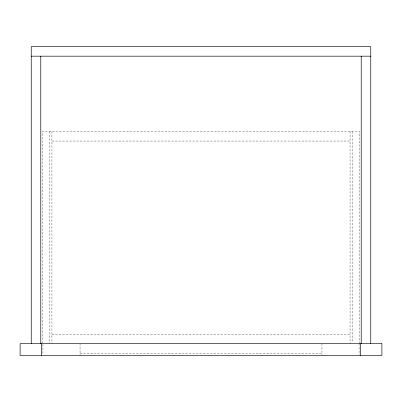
<?xml version="1.0" encoding="UTF-8"?>
<svg xmlns="http://www.w3.org/2000/svg" width="402" height="402" viewBox="0 0 402 402"><rect width="100%" height="100%" fill="white"/><g stroke="black" fill="none" stroke-linecap="round" stroke-linejoin="round"><path stroke-width="0.3" stroke-dasharray="2.01 1.51" d="M51.928 141.052L350.072 141.052M51.928 334.157L350.072 334.157M80.048 353.252L321.952 353.252M359.619 343.705L359.619 131.504L42.381 131.504L42.381 343.705M359.087 343.705L359.087 354.76M352.192 131.504L352.192 342.449M350.072 131.504L350.072 343.705M321.952 343.705L321.952 355.373M80.048 343.705L80.048 355.373M51.928 131.504L51.928 343.705M49.808 131.504L49.808 343.705M42.913 344.318L42.913 354.76"/><path stroke-width="0.6" d="M31.24 56.174L370.76 56.174M370.76 343.705L370.76 46.627L31.24 46.627L31.24 343.705M361.212 56.174L361.212 343.705M360.679 343.705L360.679 355.373M41.321 343.705L41.321 355.373M40.788 56.174L40.788 343.705M381.9 343.705L20.1 343.705L20.1 355.373L381.9 355.373L381.9 343.705"/></g></svg>
